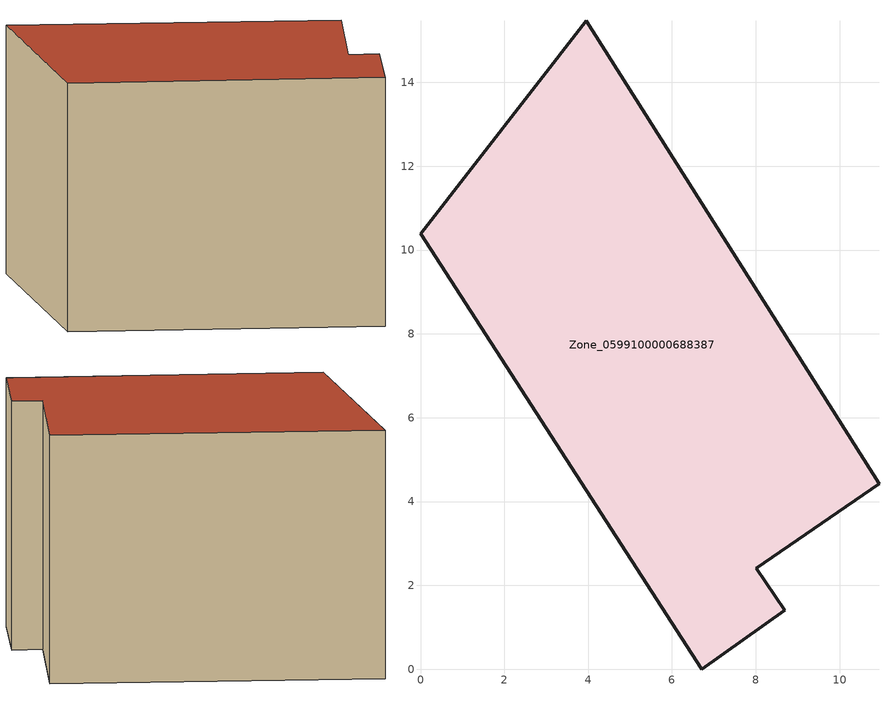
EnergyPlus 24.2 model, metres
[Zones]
Zone_0599100000688387
 floor ground (C_G): 0,10.39 3.95,15.47 10.94,4.42 8.01,2.41 8.69,1.41 6.71,0 z0
 wall outside (C_F): 6.71,0 8.69,1.41 8.01,2.41 10.94,4.42 3.95,15.47 0,10.39 6.71,0 z0:10.47
 roof outside (C_R): 3.95,15.47 0,10.39 6.71,0 8.69,1.41 8.01,2.41 10.94,4.42 z10.47
[BUILDING]
Pand.0599100000688387: North Axis=0; Terrain=City; Loads Convergence Tolerance Value=0.04; Temperature Convergence Tolerance Value=0.4; Solar Distribution=FullExterior; Maximum Number of Warmup Days=25; Minimum Number of Warmup Days=1
[Site:Location]
Rotterdam.The.Hague.AP_ZH_NLD Design_Conditions: Latitude=51.96; Longitude=4.45; Time Zone=1; Elevation=-4.5
[SITE:GROUNDTEMPERATURE:BUILDINGSURFACE]
18, 18, 18, 18, 18, 18, 18, 18, 18, 18, 18, 18
[MATERIAL] Thermal Absorptance=0.9; Solar Absorptance=0.7; Visible Absorptance=0.7
Name | Roughness | Thickness | Conductivity | Density | Specific Heat
G.TI.1946 | MediumSmooth | 0.15 | 1 | 540 | 1210
F.TI.1946 | Rough | 0.3 | 0.857143 | 1920 | 840
R.TI.1946 | MediumRough | 0.2 | 0.1 | 1500 | 1000
[CONSTRUCTION]
C_G: G.TI.1946
C_F: F.TI.1946
C_R: R.TI.1946
[ZONE]
Zone_0599100000688387: Type=1; Multiplier=1; Ceiling Height=Autocalculate; Volume=Autocalculate; Floor Area=autocalculate; Part of Total Floor Area=Yes
[ZONEINFILTRATION:DESIGNFLOWRATE]
Infil_Zone_0599100000688387: Zone or ZoneList or Space or SpaceList=Zone_0599100000688387; Schedule=AlwaysOn; Design Flow Rate Calculation Method=Flow/Area; Flow Rate per Floor Area=0.003; Constant Term Coefficient=1; Temperature Term Coefficient=0; Velocity Term Coefficient=0; Velocity Squared Term Coefficient=0
[HVACTEMPLATE:ZONE:IDEALLOADSAIRSYSTEM]
Zone_0599100000688387: Maximum Heating Supply Air Temperature=50; Minimum Cooling Supply Air Temperature=13; Maximum Heating Supply Air Humidity Ratio=0.0156; Minimum Cooling Supply Air Humidity Ratio=0.0077; Heating Limit=NoLimit; Cooling Limit=NoLimit; Dehumidification Control Type=ConstantSensibleHeatRatio; Cooling Sensible Heat Ratio=0.7; Dehumidification Setpoint=60; Humidification Control Type=None; Humidification Setpoint=30; Outdoor Air Method=None; Outdoor Air Flow Rate per Person=0.00944; Outdoor Air Flow Rate per Zone Floor Area=0; Outdoor Air Flow Rate per Zone=0; Demand Controlled Ventilation Type=None; Outdoor Air Economizer Type=NoEconomizer; Heat Recovery Type=None; Sensible Heat Recovery Effectiveness=0.7; Latent Heat Recovery Effectiveness=0.65
[ZONECONTROL:THERMOSTAT]
ThermostatControl_Zone_0599100000688387: Zone or ZoneList=Zone_0599100000688387; Control Type Schedule=DualSetpointControlType; Control 1=Thermostat_Zone_0599100000688387; Temperature Difference Between Cutout And Setpoint=0
[THERMOSTATSETPOINT:DUALSETPOINT]
Thermostat_Zone_0599100000688387: Heating Setpoint Temperature Schedule=HeatingSetpoint_Zone_0599100000688387; Cooling Setpoint Temperature Schedule=CoolingSetpoint_Zone_0599100000688387
[SCHEDULE:COMPACT]
HeatingSetpoint_Zone_0599100000688387: Through: 12/31, For: AllDays, Until: 24:00, 21
CoolingSetpoint_Zone_0599100000688387: Through: 12/31, For: AllDays, Until: 24:00, 24
DualSetpointControlType: Through: 12/31, For: AllDays, Until: 24:00, 4
AlwaysOn: Through: 12/31, For: AllDays, Until: 24:00, 1
